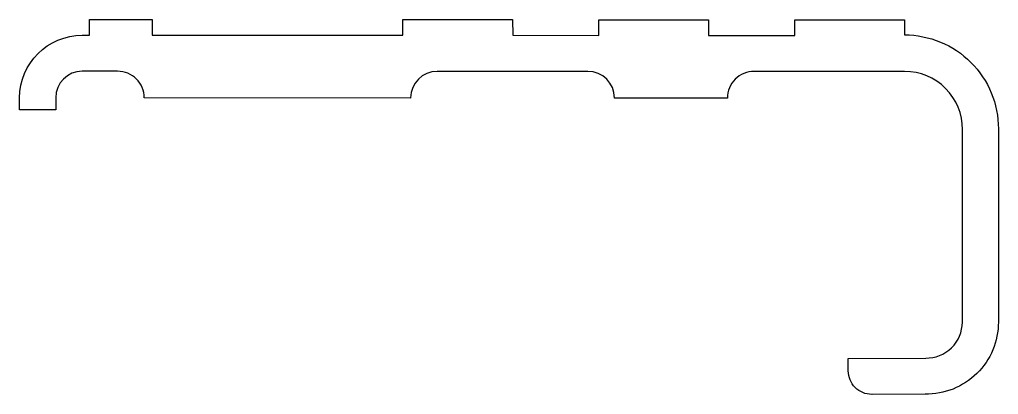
# Model space of a CAD drawing. Extents: x 208.3 to 270.8, y 278.4 to 302.3.
import ezdxf

# ---------------------------------------------------------------- set-up
doc = ezdxf.new("R2010")
doc.units = 0
doc.layers.get('0').update_dxf_attribs({"linetype": 'CONTINUOUS'})

msp = doc.modelspace()

# ---------------------------------------------------------------- linework, layer by layer
msp.add_lwpolyline([(212.318, 301.338), (212.77, 301.338), (212.77, 302.338), (216.771, 302.337), (216.771, 301.337), (232.781, 301.334), (232.781, 302.334), (239.78, 302.333), (239.781, 301.333), (245.279, 301.331), (245.278, 302.332), (252.279, 302.33), (252.279, 301.33), (257.78, 301.329), (257.78, 302.329), (264.781, 302.328), (264.778, 301.363, -0.414258), (270.778, 295.362), (270.778, 283.038, -0.419438), (266.096, 278.439), (262.719, 278.419), (262.7, 278.419, -0.414214), (261.2, 279.919), (261.2, 280.719), (266.137, 280.738, 0.419001), (268.477, 283.034), (268.493, 295.322, 0.414476), (264.795, 299.027), (255.188, 299.031, 0.414327), (253.487, 297.331), (253.487, 297.329), (246.281, 297.33), (246.281, 297.332, 0.414089), (244.582, 299.032, 0.000233), (234.966, 299.035, 0.414186), (233.266, 297.335), (233.266, 297.334), (216.273, 297.336), (216.273, 297.343, 0.414247), (214.573, 299.043), (212.318, 299.043, 0.413721), (210.618, 297.345), (210.617, 296.583), (208.314, 296.584), (208.315, 297.345, -0.413938)], format="xyb", close=True)

doc.saveas('drawing.dxf')
